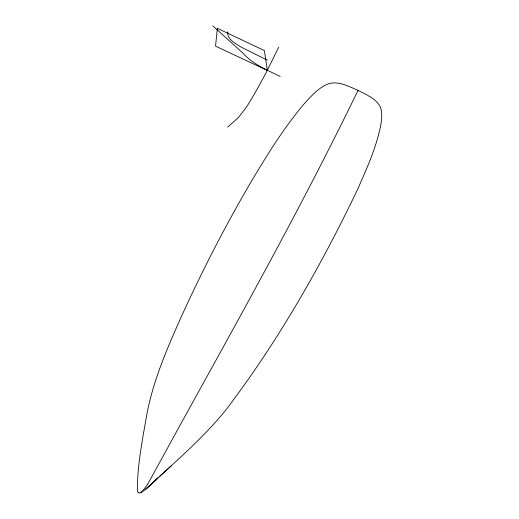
<?xml version="1.0" encoding="UTF-8"?>
<svg xmlns="http://www.w3.org/2000/svg" width="519" height="519" viewBox="0 0 519 519"><rect width="100%" height="100%" fill="white"/><g stroke="black" fill="none" stroke-linecap="round" stroke-linejoin="round"><path stroke-width="0.78" d="M227.64 31.782L228.133 35.986L230.112 39.061A32.308 5.722 26.4 0 0 231.13 40.06L233.096 41.728A24.185 4.301 26.4 0 0 236.398 44.115A25.606 4.548 26.4 0 0 238.013 45.172L238.578 45.529A22.362 3.983 26.4 0 0 241.685 47.398L267.304 60.133M159.794 476.189C182.682 455.442 205.712 434.585 225.343 410.646C277.509 342.151 320.56 266.87 357.643 189.273C367.011 167.987 376.885 146.501 381.063 123.47C381.809 117.956 382.451 111.968 380.174 106.713C375.743 98.214 365.999 94.672 358.032 90.345C303.719 202.527 242.924 311.413 182.694 420.474L148.577 482.586A35.136 6.286 -69.7 0 1 147.351 484.655M278.664 47.255L267.454 70.007A62.987 7.344 -65.4 0 1 265.274 74.223L257.534 88.431A139.559 14.973 -65.3 0 1 252.299 97.546L248.4 104.021A67.496 7.785 -65.5 0 1 245.987 107.757L238.338 117.631L227.685 127.103M147.351 484.655L144.126 489.164A64.285 11.379 -69.3 0 1 142.07 491.435L140.779 492.55A31.536 5.612 -69.8 0 1 140.026 492.953L139.15 493.011A46.457 8.291 -69.6 0 1 138.482 492.661L137.859 492.006A4.541 3.458 7.3 0 1 137.626 491.311A14.143 10.802 6.7 0 1 137.444 490.234L137.412 490.02A34.41 26.346 5.5 0 1 137.353 489.359C137.438 464.07 142.576 439.106 146.864 414.259C153.04 381.452 166.281 350.552 179.749 320.191C200.347 274.551 223.176 229.911 248.29 186.593C265.332 157.854 282.751 129.036 304.439 103.502C311.582 95.775 318.977 87.095 329.234 83.559C339.283 80.983 349.034 86.621 358.032 90.345M171.471 465.627L145.638 489.3L141.025 492.654M146.176 488.814L156.842 479.154L145.638 489.3M158.34 477.454L155.888 479.55M138.683 492.304L138.177 492.33M280.202 76.462C267.532 70.182 253.7 64.758 243.917 54.119A128.92 25.45 24.8 0 0 241.633 51.926L212.933 25.95M217.364 28.344L215.528 46.146L267.376 70.448L264.366 50.564L217.364 28.344"/></g></svg>
